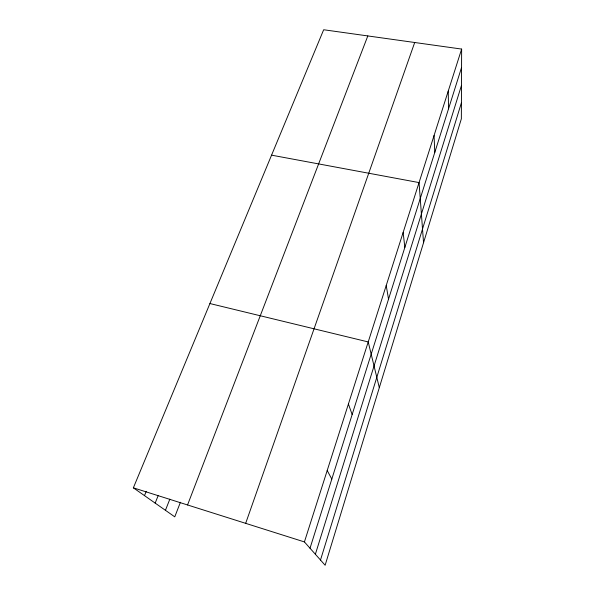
<?xml version="1.0" encoding="UTF-8"?>
<svg xmlns="http://www.w3.org/2000/svg" width="595" height="595" viewBox="0 0 595 595"><rect width="100%" height="100%" fill="white"/><g stroke="black" fill="none" stroke-linecap="round" stroke-linejoin="round"><path stroke-width="0.89" d="M461.638 49.073L461.356 118.799L325.13 565.25L304.424 541.926L133.362 487.826L323.665 29.75L461.638 49.073L304.424 541.926M320.497 560.029L461.423 102.779M315.372 554.257L461.497 85.353M310.017 548.226L461.564 67.466M245.668 523.34L414.7 42.498M187.551 504.962L367.814 35.931M180.426 502.262L174.766 516.839L133.362 487.826M165.44 510.309L169.835 499.168M155.169 503.11L158.263 495.39M144.488 495.628L146.244 491.321M271.565 155.161L419.051 182.591L423.543 242.715M209.916 303.547L368.216 341.939L379.312 387.68M327.205 470.519L331.809 479.101M348.417 404.02L352.151 414.566M386.222 285.503L388.528 299.166M403.135 232.489L404.853 247.386M434.06 135.541L434.781 152.432M448.236 91.109L448.533 108.803"/></g></svg>
